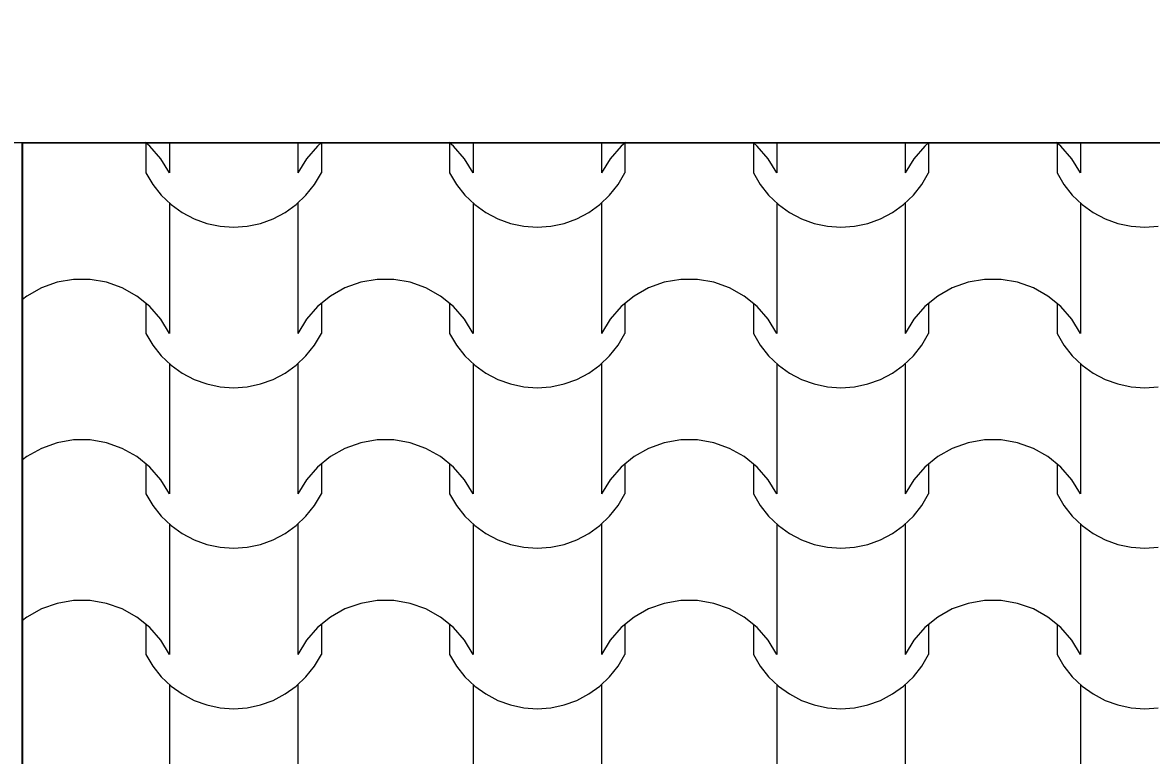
# Model space of a CAD drawing. Header units: millimetres. Extents: x 318905 to 439572, y -5133 to 105868.
# Drawn here: x 391105 to 392162, y 7061 to 7747 of the extents above; entities that cross this region are included whole.
import ezdxf

# ---------------------------------------------------------------- set-up
doc = ezdxf.new("R2010")
doc.units = ezdxf.units.MM
doc.header["$MEASUREMENT"] = 0
doc.linetypes.add('AStair_dashed', pattern=[1800, 800, -1000])
for name, color, linetype, lineweight in [('0_Stylo_No__98', 154, 'Continuous', 0), ('2D -  Dessin général_Stylo_No__1', 7, 'Continuous', 5), ('2D -  Dessin général_Stylo_No__21', 7, 'Continuous', 25), ('OMBRES_Stylo_No__1', 7, 'Continuous', 5)]:
    doc.layers.add(name, color=color, linetype=linetype, lineweight=lineweight)
doc.layers.add('2D -  Dessin général_Stylo_No__81', color=7, linetype='Continuous', lineweight=13, true_color=0x6a6a6a)
doc.layers.add('OMBRES_Stylo_No__82', color=7, linetype='Continuous', lineweight=13, true_color=0xaaaaaa)
doc.styles.add('STYLE_GENERE_3', font='')
doc.styles.get('STYLE_GENERE_3').set_extended_font_data('Arial')
doc.dimstyles.new('STYLE_GENERE__1', dxfattribs={"dimtxt": 200, "dimasz": 142.5, "dimexe": 0.18, "dimexo": 500, "dimgap": 0.09, "dimtad": 0, "dimtih": 1, "dimtoh": 1, "dimlfac": 0.001, "dimzin": 0, "dimdsep": 46, "dimtxsty": 'STYLE_GENERE_3', "dimblk": 'ARROWHEAD_6', "dimblk1": 'ARROWHEAD_6', "dimblk2": 'ARROWHEAD_6', "dimcen": 0.09, "dimclrd": 154, "dimclre": 154, "dimclrt": 154, "dimazin": 0, "dimtfac": 1, "dimtdec": 4, "dimtmove": 0, "dimatfit": 3, "dimfxl": 0, "dimtolj": 1, "dimtzin": 0, "dimarcsym": 0})

# ---------------------------------------------------------------- blocks, each defined once
blk = doc.blocks.new('*X111')
at = {"layer": 'OMBRES_Stylo_No__82', "linetype": 'Continuous'}
for p, q in [((391223.7, 7631.3), (391219.8, 7634.5)), ((391220.1, 7634.2), (391220.1, 7606.2)), ((391234, 7619.5), (391223.7, 7631.3)), ((391242.1, 7634.5), (391242.1, 7606.2)), ((391362.4, 7634.5), (391362.4, 7606.2)), ((391380.8, 7631.3), (391370.5, 7619.5)), ((391384.7, 7634.5), (391380.8, 7631.3)), ((391384.4, 7634.2), (391384.4, 7606.2)), ((391508.2, 7631.3), (391504.3, 7634.5)), ((391504.6, 7634.2), (391504.6, 7606.2)), ((391518.5, 7619.5), (391508.2, 7631.3)), ((391526.6, 7634.5), (391526.6, 7606.2)), ((391646.8, 7634.5), (391646.8, 7606.2)), ((391665.3, 7631.3), (391655, 7619.5)), ((391669.2, 7634.5), (391665.3, 7631.3)), ((391668.8, 7634.2), (391668.8, 7606.2)), ((391792.7, 7631.3), (391788.8, 7634.5)), ((391789.1, 7634.2), (391789.1, 7606.2)), ((391802.9, 7619.5), (391792.7, 7631.3)), ((391811.1, 7634.5), (391811.1, 7606.2)), ((391931.3, 7634.5), (391931.3, 7606.2)), ((391949.7, 7631.3), (391939.5, 7619.5)), ((391953.6, 7634.5), (391949.7, 7631.3)), ((391953.3, 7634.2), (391953.3, 7606.2)), ((392077.1, 7631.3), (392073.2, 7634.5)), ((392073.6, 7634.2), (392073.6, 7606.2)), ((392087.4, 7619.5), (392077.1, 7631.3)), ((392095.6, 7634.5), (392095.6, 7606.2)), ((391242.1, 7606.2), (391234, 7619.5)), ((391370.5, 7619.5), (391362.4, 7606.2)), ((391526.6, 7606.2), (391518.5, 7619.5)), ((391655, 7619.5), (391646.8, 7606.2)), ((391811.1, 7606.2), (391802.9, 7619.5)), ((391939.5, 7619.5), (391931.3, 7606.2)), ((392095.6, 7606.2), (392087.4, 7619.5)), ((391220.1, 7606.2), (391226.6, 7595.2)), ((391377.9, 7595.2), (391384.4, 7606.2)), ((391504.6, 7606.2), (391511, 7595.2)), ((391662.4, 7595.2), (391668.8, 7606.2)), ((391789.1, 7606.2), (391795.5, 7595.2)), ((391946.9, 7595.2), (391953.3, 7606.2)), ((392073.6, 7606.2), (392080, 7595.2)), ((391226.6, 7595.2), (391234.4, 7585.3)), ((391370, 7585.3), (391377.9, 7595.2)), ((391511, 7595.2), (391518.9, 7585.3)), ((391654.5, 7585.3), (391662.4, 7595.2)), ((391795.5, 7595.2), (391803.4, 7585.3)), ((391939, 7585.3), (391946.9, 7595.2)), ((392080, 7595.2), (392087.9, 7585.3)), ((391234.4, 7585.3), (391243.6, 7576.5)), ((391360.8, 7576.5), (391370, 7585.3)), ((391518.9, 7585.3), (391528.1, 7576.5)), ((391645.3, 7576.5), (391654.5, 7585.3)), ((391803.4, 7585.3), (391812.6, 7576.5)), ((391929.8, 7576.5), (391939, 7585.3)), ((392087.9, 7585.3), (392097.1, 7576.5)), ((391242.1, 7577.8), (391242.1, 7516.8)), ((391243.6, 7576.5), (391253.9, 7569.1)), ((391350.5, 7569.1), (391360.8, 7576.5)), ((391362.4, 7577.8), (391362.4, 7516.8)), ((391526.6, 7577.8), (391526.6, 7516.8)), ((391528.1, 7576.5), (391538.4, 7569.1)), ((391635, 7569.1), (391645.3, 7576.5)), ((391646.8, 7577.8), (391646.8, 7516.8)), ((391811.1, 7577.8), (391811.1, 7516.8)), ((391812.6, 7576.5), (391822.9, 7569.1)), ((391919.5, 7569.1), (391929.8, 7576.5)), ((391931.3, 7577.8), (391931.3, 7516.8)), ((392095.6, 7577.8), (392095.6, 7516.8)), ((392097.1, 7576.5), (392107.4, 7569.1)), ((391253.9, 7569.1), (391265.2, 7563.1)), ((391265.2, 7563.1), (391277.1, 7558.8)), ((391327.3, 7558.8), (391339.3, 7563.1)), ((391339.3, 7563.1), (391350.5, 7569.1)), ((391538.4, 7569.1), (391549.7, 7563.1)), ((391549.7, 7563.1), (391561.6, 7558.8)), ((391611.8, 7558.8), (391623.8, 7563.1)), ((391623.8, 7563.1), (391635, 7569.1)), ((391822.9, 7569.1), (391834.1, 7563.1)), ((391834.1, 7563.1), (391846.1, 7558.8)), ((391896.3, 7558.8), (391908.3, 7563.1)), ((391908.3, 7563.1), (391919.5, 7569.1)), ((392107.4, 7569.1), (392118.6, 7563.1)), ((392118.6, 7563.1), (392130.6, 7558.8)), ((391277.1, 7558.8), (391289.6, 7556.2)), ((391289.6, 7556.2), (391302.2, 7555.3)), ((391302.2, 7555.3), (391314.9, 7556.2)), ((391314.9, 7556.2), (391327.3, 7558.8)), ((391561.6, 7558.8), (391574, 7556.2)), ((391574, 7556.2), (391586.7, 7555.3)), ((391586.7, 7555.3), (391599.4, 7556.2)), ((391599.4, 7556.2), (391611.8, 7558.8)), ((391846.1, 7558.8), (391858.5, 7556.2)), ((391858.5, 7556.2), (391871.2, 7555.3)), ((391871.2, 7555.3), (391883.9, 7556.2)), ((391883.9, 7556.2), (391896.3, 7558.8)), ((392130.6, 7558.8), (392143, 7556.2)), ((392143, 7556.2), (392155.7, 7555.3)), ((392155.7, 7555.3), (392168.4, 7556.2)), ((391242.1, 7516.8), (391242.1, 7455.8)), ((391362.4, 7516.8), (391362.4, 7455.8)), ((391526.6, 7516.8), (391526.6, 7455.8)), ((391646.8, 7516.8), (391646.8, 7455.8)), ((391811.1, 7516.8), (391811.1, 7455.8)), ((391931.3, 7516.8), (391931.3, 7455.8)), ((392095.6, 7516.8), (392095.6, 7455.8)), ((391122.1, 7498.5), (391108.4, 7490.8)), ((391136.8, 7503.7), (391122.1, 7498.5)), ((391152.2, 7506.3), (391136.8, 7503.7)), ((391160, 7506.3), (391152.2, 7506.3)), ((391167.8, 7506.3), (391160, 7506.3)), ((391183.2, 7503.7), (391167.8, 7506.3)), ((391197.9, 7498.5), (391183.2, 7503.7)), ((391211.6, 7490.8), (391197.9, 7498.5)), ((391406.5, 7498.5), (391392.9, 7490.8)), ((391421.3, 7503.7), (391406.5, 7498.5)), ((391436.7, 7506.3), (391421.3, 7503.7)), ((391444.5, 7506.3), (391436.7, 7506.3)), ((391452.3, 7506.3), (391444.5, 7506.3)), ((391467.7, 7503.7), (391452.3, 7506.3)), ((391482.4, 7498.5), (391467.7, 7503.7)), ((391496.1, 7490.8), (391482.4, 7498.5)), ((391691, 7498.5), (391677.4, 7490.8)), ((391705.7, 7503.7), (391691, 7498.5)), ((391721.1, 7506.3), (391705.7, 7503.7)), ((391729, 7506.3), (391721.1, 7506.3)), ((391736.8, 7506.3), (391729, 7506.3)), ((391752.2, 7503.7), (391736.8, 7506.3)), ((391766.9, 7498.5), (391752.2, 7503.7)), ((391780.5, 7490.8), (391766.9, 7498.5)), ((391975.5, 7498.5), (391961.9, 7490.8)), ((391990.2, 7503.7), (391975.5, 7498.5)), ((392005.6, 7506.3), (391990.2, 7503.7)), ((392013.4, 7506.3), (392005.6, 7506.3)), ((392021.3, 7506.3), (392013.4, 7506.3)), ((392036.7, 7503.7), (392021.3, 7506.3)), ((392051.4, 7498.5), (392036.7, 7503.7)), ((392065, 7490.8), (392051.4, 7498.5)), ((391108.4, 7490.8), (391104.5, 7487.6)), ((391223.7, 7481), (391211.6, 7490.8)), ((391392.9, 7490.8), (391380.8, 7481)), ((391508.2, 7481), (391496.1, 7490.8)), ((391677.4, 7490.8), (391665.3, 7481)), ((391792.7, 7481), (391780.5, 7490.8)), ((391961.9, 7490.8), (391949.7, 7481)), ((392077.1, 7481), (392065, 7490.8)), ((391220.1, 7483.9), (391220.1, 7455.8)), ((391234, 7469.2), (391223.7, 7481)), ((391380.8, 7481), (391370.5, 7469.2)), ((391384.4, 7483.9), (391384.4, 7455.8)), ((391504.6, 7483.9), (391504.6, 7455.8)), ((391518.5, 7469.2), (391508.2, 7481)), ((391665.3, 7481), (391655, 7469.2)), ((391668.8, 7483.9), (391668.8, 7455.8)), ((391789.1, 7483.9), (391789.1, 7455.8)), ((391802.9, 7469.2), (391792.7, 7481)), ((391949.7, 7481), (391939.5, 7469.2)), ((391953.3, 7483.9), (391953.3, 7455.8)), ((392073.6, 7483.9), (392073.6, 7455.8)), ((392087.4, 7469.2), (392077.1, 7481)), ((391242.1, 7455.8), (391234, 7469.2)), ((391370.5, 7469.2), (391362.4, 7455.8)), ((391526.6, 7455.8), (391518.5, 7469.2)), ((391655, 7469.2), (391646.8, 7455.8)), ((391811.1, 7455.8), (391802.9, 7469.2)), ((391939.5, 7469.2), (391931.3, 7455.8)), ((392095.6, 7455.8), (392087.4, 7469.2)), ((391220.1, 7455.8), (391226.6, 7444.9)), ((391377.9, 7444.9), (391384.4, 7455.8)), ((391504.6, 7455.8), (391511, 7444.9)), ((391662.4, 7444.9), (391668.8, 7455.8)), ((391789.1, 7455.8), (391795.5, 7444.9)), ((391946.9, 7444.9), (391953.3, 7455.8)), ((392073.6, 7455.8), (392080, 7444.9)), ((391226.6, 7444.9), (391234.4, 7434.9)), ((391370, 7434.9), (391377.9, 7444.9)), ((391511, 7444.9), (391518.9, 7434.9)), ((391654.5, 7434.9), (391662.4, 7444.9)), ((391795.5, 7444.9), (391803.4, 7434.9)), ((391939, 7434.9), (391946.9, 7444.9)), ((392080, 7444.9), (392087.9, 7434.9)), ((391234.4, 7434.9), (391243.6, 7426.2)), ((391360.8, 7426.2), (391370, 7434.9)), ((391518.9, 7434.9), (391528.1, 7426.2)), ((391645.3, 7426.2), (391654.5, 7434.9)), ((391803.4, 7434.9), (391812.6, 7426.2)), ((391929.8, 7426.2), (391939, 7434.9)), ((392087.9, 7434.9), (392097.1, 7426.2)), ((391242.1, 7427.4), (391242.1, 7366.5)), ((391243.6, 7426.2), (391253.9, 7418.7)), ((391350.5, 7418.7), (391360.8, 7426.2)), ((391362.4, 7427.4), (391362.4, 7366.5)), ((391526.6, 7427.4), (391526.6, 7366.5)), ((391528.1, 7426.2), (391538.4, 7418.7)), ((391635, 7418.7), (391645.3, 7426.2)), ((391646.8, 7427.4), (391646.8, 7366.5)), ((391811.1, 7427.4), (391811.1, 7366.5)), ((391812.6, 7426.2), (391822.9, 7418.7)), ((391919.5, 7418.7), (391929.8, 7426.2)), ((391931.3, 7427.4), (391931.3, 7366.5)), ((392095.6, 7427.4), (392095.6, 7366.5)), ((392097.1, 7426.2), (392107.4, 7418.7)), ((391253.9, 7418.7), (391265.2, 7412.8)), ((391339.3, 7412.8), (391350.5, 7418.7)), ((391538.4, 7418.7), (391549.7, 7412.8)), ((391623.8, 7412.8), (391635, 7418.7)), ((391822.9, 7418.7), (391834.1, 7412.8)), ((391908.3, 7412.8), (391919.5, 7418.7)), ((392107.4, 7418.7), (392118.6, 7412.8)), ((391265.2, 7412.8), (391277.1, 7408.5)), ((391277.1, 7408.5), (391289.6, 7405.9)), ((391289.6, 7405.9), (391302.2, 7405)), ((391302.2, 7405), (391314.9, 7405.9)), ((391314.9, 7405.9), (391327.3, 7408.5)), ((391327.3, 7408.5), (391339.3, 7412.8)), ((391549.7, 7412.8), (391561.6, 7408.5)), ((391561.6, 7408.5), (391574, 7405.9)), ((391574, 7405.9), (391586.7, 7405)), ((391586.7, 7405), (391599.4, 7405.9)), ((391599.4, 7405.9), (391611.8, 7408.5)), ((391611.8, 7408.5), (391623.8, 7412.8)), ((391834.1, 7412.8), (391846.1, 7408.5)), ((391846.1, 7408.5), (391858.5, 7405.9)), ((391858.5, 7405.9), (391871.2, 7405)), ((391871.2, 7405), (391883.9, 7405.9)), ((391883.9, 7405.9), (391896.3, 7408.5)), ((391896.3, 7408.5), (391908.3, 7412.8)), ((392118.6, 7412.8), (392130.6, 7408.5)), ((392130.6, 7408.5), (392143, 7405.9)), ((392143, 7405.9), (392155.7, 7405)), ((392155.7, 7405), (392168.4, 7405.9)), ((391242.1, 7366.5), (391242.1, 7305.5)), ((391362.4, 7366.5), (391362.4, 7305.5)), ((391526.6, 7366.5), (391526.6, 7305.5)), ((391646.8, 7366.5), (391646.8, 7305.5)), ((391811.1, 7366.5), (391811.1, 7305.5)), ((391931.3, 7366.5), (391931.3, 7305.5)), ((392095.6, 7366.5), (392095.6, 7305.5)), ((391136.8, 7353.4), (391122.1, 7348.1)), ((391152.2, 7356), (391136.8, 7353.4)), ((391160, 7356), (391152.2, 7356)), ((391167.8, 7356), (391160, 7356)), ((391183.2, 7353.4), (391167.8, 7356)), ((391197.9, 7348.1), (391183.2, 7353.4)), ((391421.3, 7353.4), (391406.5, 7348.1)), ((391436.7, 7356), (391421.3, 7353.4)), ((391444.5, 7356), (391436.7, 7356)), ((391452.3, 7356), (391444.5, 7356)), ((391467.7, 7353.4), (391452.3, 7356)), ((391482.4, 7348.1), (391467.7, 7353.4)), ((391705.7, 7353.4), (391691, 7348.1)), ((391721.1, 7356), (391705.7, 7353.4)), ((391729, 7356), (391721.1, 7356)), ((391736.8, 7356), (391729, 7356)), ((391752.2, 7353.4), (391736.8, 7356)), ((391766.9, 7348.1), (391752.2, 7353.4)), ((391990.2, 7353.4), (391975.5, 7348.1)), ((392005.6, 7356), (391990.2, 7353.4)), ((392013.4, 7356), (392005.6, 7356)), ((392021.3, 7356), (392013.4, 7356)), ((392036.7, 7353.4), (392021.3, 7356)), ((392051.4, 7348.1), (392036.7, 7353.4)), ((391108.4, 7340.5), (391104.5, 7337.3)), ((391122.1, 7348.1), (391108.4, 7340.5)), ((391211.6, 7340.5), (391197.9, 7348.1)), ((391223.7, 7330.6), (391211.6, 7340.5)), ((391392.9, 7340.5), (391380.8, 7330.6)), ((391406.5, 7348.1), (391392.9, 7340.5)), ((391496.1, 7340.5), (391482.4, 7348.1)), ((391508.2, 7330.6), (391496.1, 7340.5)), ((391677.4, 7340.5), (391665.3, 7330.6)), ((391691, 7348.1), (391677.4, 7340.5)), ((391780.5, 7340.5), (391766.9, 7348.1)), ((391792.7, 7330.6), (391780.5, 7340.5)), ((391961.9, 7340.5), (391949.7, 7330.6)), ((391975.5, 7348.1), (391961.9, 7340.5)), ((392065, 7340.5), (392051.4, 7348.1)), ((392077.1, 7330.6), (392065, 7340.5)), ((391220.1, 7333.5), (391220.1, 7305.5)), ((391234, 7318.8), (391223.7, 7330.6)), ((391380.8, 7330.6), (391370.5, 7318.8)), ((391384.4, 7333.5), (391384.4, 7305.5)), ((391504.6, 7333.5), (391504.6, 7305.5)), ((391518.5, 7318.8), (391508.2, 7330.6)), ((391665.3, 7330.6), (391655, 7318.8)), ((391668.8, 7333.5), (391668.8, 7305.5)), ((391789.1, 7333.5), (391789.1, 7305.5)), ((391802.9, 7318.8), (391792.7, 7330.6)), ((391949.7, 7330.6), (391939.5, 7318.8)), ((391953.3, 7333.5), (391953.3, 7305.5)), ((392073.6, 7333.5), (392073.6, 7305.5)), ((392087.4, 7318.8), (392077.1, 7330.6)), ((391242.1, 7305.5), (391234, 7318.8)), ((391370.5, 7318.8), (391362.4, 7305.5)), ((391526.6, 7305.5), (391518.5, 7318.8)), ((391655, 7318.8), (391646.8, 7305.5)), ((391811.1, 7305.5), (391802.9, 7318.8)), ((391939.5, 7318.8), (391931.3, 7305.5)), ((392095.6, 7305.5), (392087.4, 7318.8)), ((391220.1, 7305.5), (391226.6, 7294.5)), ((391377.9, 7294.5), (391384.4, 7305.5)), ((391504.6, 7305.5), (391511, 7294.5)), ((391662.4, 7294.5), (391668.8, 7305.5)), ((391789.1, 7305.5), (391795.5, 7294.5)), ((391946.9, 7294.5), (391953.3, 7305.5)), ((392073.6, 7305.5), (392080, 7294.5)), ((391226.6, 7294.5), (391234.4, 7284.6)), ((391370, 7284.6), (391377.9, 7294.5)), ((391511, 7294.5), (391518.9, 7284.6)), ((391654.5, 7284.6), (391662.4, 7294.5)), ((391795.5, 7294.5), (391803.4, 7284.6)), ((391939, 7284.6), (391946.9, 7294.5)), ((392080, 7294.5), (392087.9, 7284.6)), ((391234.4, 7284.6), (391243.6, 7275.8)), ((391242.1, 7277.1), (391242.1, 7216.1)), ((391243.6, 7275.8), (391253.9, 7268.4)), ((391350.5, 7268.4), (391360.8, 7275.8)), ((391360.8, 7275.8), (391370, 7284.6)), ((391362.4, 7277.1), (391362.4, 7216.1)), ((391518.9, 7284.6), (391528.1, 7275.8)), ((391526.6, 7277.1), (391526.6, 7216.1)), ((391528.1, 7275.8), (391538.4, 7268.4)), ((391635, 7268.4), (391645.3, 7275.8)), ((391645.3, 7275.8), (391654.5, 7284.6)), ((391646.8, 7277.1), (391646.8, 7216.1)), ((391803.4, 7284.6), (391812.6, 7275.8)), ((391811.1, 7277.1), (391811.1, 7216.1)), ((391812.6, 7275.8), (391822.9, 7268.4)), ((391919.5, 7268.4), (391929.8, 7275.8)), ((391929.8, 7275.8), (391939, 7284.6)), ((391931.3, 7277.1), (391931.3, 7216.1)), ((392087.9, 7284.6), (392097.1, 7275.8)), ((392095.6, 7277.1), (392095.6, 7216.1)), ((392097.1, 7275.8), (392107.4, 7268.4)), ((391253.9, 7268.4), (391265.2, 7262.5)), ((391339.3, 7262.5), (391350.5, 7268.4)), ((391538.4, 7268.4), (391549.7, 7262.5)), ((391623.8, 7262.5), (391635, 7268.4)), ((391822.9, 7268.4), (391834.1, 7262.5)), ((391908.3, 7262.5), (391919.5, 7268.4)), ((392107.4, 7268.4), (392118.6, 7262.5)), ((391265.2, 7262.5), (391277.1, 7258.2)), ((391277.1, 7258.2), (391289.6, 7255.5)), ((391289.6, 7255.5), (391302.2, 7254.7)), ((391302.2, 7254.7), (391314.9, 7255.5)), ((391314.9, 7255.5), (391327.3, 7258.2)), ((391327.3, 7258.2), (391339.3, 7262.5)), ((391549.7, 7262.5), (391561.6, 7258.2)), ((391561.6, 7258.2), (391574, 7255.5)), ((391574, 7255.5), (391586.7, 7254.7)), ((391586.7, 7254.7), (391599.4, 7255.5)), ((391599.4, 7255.5), (391611.8, 7258.2)), ((391611.8, 7258.2), (391623.8, 7262.5)), ((391834.1, 7262.5), (391846.1, 7258.2)), ((391846.1, 7258.2), (391858.5, 7255.5)), ((391858.5, 7255.5), (391871.2, 7254.7)), ((391871.2, 7254.7), (391883.9, 7255.5)), ((391883.9, 7255.5), (391896.3, 7258.2)), ((391896.3, 7258.2), (391908.3, 7262.5)), ((392118.6, 7262.5), (392130.6, 7258.2)), ((392130.6, 7258.2), (392143, 7255.5)), ((392143, 7255.5), (392155.7, 7254.7)), ((392155.7, 7254.7), (392168.4, 7255.5)), ((391242.1, 7216.1), (391242.1, 7155.2)), ((391362.4, 7216.1), (391362.4, 7155.2)), ((391526.6, 7216.1), (391526.6, 7155.2)), ((391646.8, 7216.1), (391646.8, 7155.2)), ((391811.1, 7216.1), (391811.1, 7155.2)), ((391931.3, 7216.1), (391931.3, 7155.2)), ((392095.6, 7216.1), (392095.6, 7155.2)), ((391136.8, 7203), (391122.1, 7197.8)), ((391152.2, 7205.7), (391136.8, 7203)), ((391160, 7205.7), (391152.2, 7205.7)), ((391167.8, 7205.7), (391160, 7205.7)), ((391183.2, 7203), (391167.8, 7205.7)), ((391197.9, 7197.8), (391183.2, 7203)), ((391421.3, 7203), (391406.5, 7197.8)), ((391436.7, 7205.7), (391421.3, 7203)), ((391444.5, 7205.7), (391436.7, 7205.7)), ((391452.3, 7205.7), (391444.5, 7205.7)), ((391467.7, 7203), (391452.3, 7205.7)), ((391482.4, 7197.8), (391467.7, 7203)), ((391705.7, 7203), (391691, 7197.8)), ((391721.1, 7205.7), (391705.7, 7203)), ((391729, 7205.7), (391721.1, 7205.7)), ((391736.8, 7205.7), (391729, 7205.7)), ((391752.2, 7203), (391736.8, 7205.7)), ((391766.9, 7197.8), (391752.2, 7203)), ((391990.2, 7203), (391975.5, 7197.8)), ((392005.6, 7205.7), (391990.2, 7203)), ((392013.4, 7205.7), (392005.6, 7205.7)), ((392021.3, 7205.7), (392013.4, 7205.7)), ((392036.7, 7203), (392021.3, 7205.7)), ((392051.4, 7197.8), (392036.7, 7203)), ((391122.1, 7197.8), (391108.4, 7190.1)), ((391211.6, 7190.1), (391197.9, 7197.8)), ((391406.5, 7197.8), (391392.9, 7190.1)), ((391496.1, 7190.1), (391482.4, 7197.8)), ((391691, 7197.8), (391677.4, 7190.1)), ((391780.5, 7190.1), (391766.9, 7197.8)), ((391975.5, 7197.8), (391961.9, 7190.1)), ((392065, 7190.1), (392051.4, 7197.8)), ((391108.4, 7190.1), (391104.5, 7187)), ((391223.7, 7180.3), (391211.6, 7190.1)), ((391220.1, 7183.2), (391220.1, 7155.2)), ((391392.9, 7190.1), (391380.8, 7180.3)), ((391384.4, 7183.2), (391384.4, 7155.2)), ((391508.2, 7180.3), (391496.1, 7190.1)), ((391504.6, 7183.2), (391504.6, 7155.2)), ((391677.4, 7190.1), (391665.3, 7180.3)), ((391668.8, 7183.2), (391668.8, 7155.2)), ((391792.7, 7180.3), (391780.5, 7190.1)), ((391789.1, 7183.2), (391789.1, 7155.2)), ((391961.9, 7190.1), (391949.7, 7180.3)), ((391953.3, 7183.2), (391953.3, 7155.2)), ((392077.1, 7180.3), (392065, 7190.1)), ((392073.6, 7183.2), (392073.6, 7155.2)), ((391234, 7168.5), (391223.7, 7180.3)), ((391380.8, 7180.3), (391370.5, 7168.5)), ((391518.5, 7168.5), (391508.2, 7180.3)), ((391665.3, 7180.3), (391655, 7168.5)), ((391802.9, 7168.5), (391792.7, 7180.3)), ((391949.7, 7180.3), (391939.5, 7168.5)), ((392087.4, 7168.5), (392077.1, 7180.3)), ((391242.1, 7155.2), (391234, 7168.5)), ((391370.5, 7168.5), (391362.4, 7155.2)), ((391526.6, 7155.2), (391518.5, 7168.5)), ((391655, 7168.5), (391646.8, 7155.2)), ((391811.1, 7155.2), (391802.9, 7168.5)), ((391939.5, 7168.5), (391931.3, 7155.2)), ((392095.6, 7155.2), (392087.4, 7168.5)), ((391220.1, 7155.2), (391226.6, 7144.2)), ((391377.9, 7144.2), (391384.4, 7155.2)), ((391504.6, 7155.2), (391511, 7144.2)), ((391662.4, 7144.2), (391668.8, 7155.2)), ((391789.1, 7155.2), (391795.5, 7144.2)), ((391946.9, 7144.2), (391953.3, 7155.2)), ((392073.6, 7155.2), (392080, 7144.2)), ((391226.6, 7144.2), (391234.4, 7134.3)), ((391370, 7134.3), (391377.9, 7144.2)), ((391511, 7144.2), (391518.9, 7134.3)), ((391654.5, 7134.3), (391662.4, 7144.2)), ((391795.5, 7144.2), (391803.4, 7134.3)), ((391939, 7134.3), (391946.9, 7144.2)), ((392080, 7144.2), (392087.9, 7134.3)), ((391234.4, 7134.3), (391243.6, 7125.5)), ((391360.8, 7125.5), (391370, 7134.3)), ((391518.9, 7134.3), (391528.1, 7125.5)), ((391645.3, 7125.5), (391654.5, 7134.3)), ((391803.4, 7134.3), (391812.6, 7125.5)), ((391929.8, 7125.5), (391939, 7134.3)), ((392087.9, 7134.3), (392097.1, 7125.5)), ((391242.1, 7126.8), (391242.1, 7065.8)), ((391243.6, 7125.5), (391253.9, 7118.1)), ((391253.9, 7118.1), (391265.2, 7112.1)), ((391339.3, 7112.1), (391350.5, 7118.1)), ((391350.5, 7118.1), (391360.8, 7125.5)), ((391362.4, 7126.8), (391362.4, 7065.8)), ((391526.6, 7126.8), (391526.6, 7065.8)), ((391528.1, 7125.5), (391538.4, 7118.1)), ((391538.4, 7118.1), (391549.7, 7112.1)), ((391623.8, 7112.1), (391635, 7118.1)), ((391635, 7118.1), (391645.3, 7125.5)), ((391646.8, 7126.8), (391646.8, 7065.8)), ((391811.1, 7126.8), (391811.1, 7065.8)), ((391812.6, 7125.5), (391822.9, 7118.1)), ((391822.9, 7118.1), (391834.1, 7112.1)), ((391908.3, 7112.1), (391919.5, 7118.1)), ((391919.5, 7118.1), (391929.8, 7125.5)), ((391931.3, 7126.8), (391931.3, 7065.8)), ((392095.6, 7126.8), (392095.6, 7065.8)), ((392097.1, 7125.5), (392107.4, 7118.1)), ((392107.4, 7118.1), (392118.6, 7112.1)), ((391265.2, 7112.1), (391277.1, 7107.8)), ((391277.1, 7107.8), (391289.6, 7105.2)), ((391314.9, 7105.2), (391327.3, 7107.8)), ((391327.3, 7107.8), (391339.3, 7112.1)), ((391549.7, 7112.1), (391561.6, 7107.8)), ((391561.6, 7107.8), (391574, 7105.2)), ((391599.4, 7105.2), (391611.8, 7107.8)), ((391611.8, 7107.8), (391623.8, 7112.1)), ((391834.1, 7112.1), (391846.1, 7107.8)), ((391846.1, 7107.8), (391858.5, 7105.2)), ((391883.9, 7105.2), (391896.3, 7107.8)), ((391896.3, 7107.8), (391908.3, 7112.1)), ((392118.6, 7112.1), (392130.6, 7107.8)), ((392130.6, 7107.8), (392143, 7105.2)), ((391289.6, 7105.2), (391302.2, 7104.3)), ((391302.2, 7104.3), (391314.9, 7105.2)), ((391574, 7105.2), (391586.7, 7104.3)), ((391586.7, 7104.3), (391599.4, 7105.2)), ((391858.5, 7105.2), (391871.2, 7104.3)), ((391871.2, 7104.3), (391883.9, 7105.2)), ((392143, 7105.2), (392155.7, 7104.3)), ((392155.7, 7104.3), (392168.4, 7105.2)), ((391242.1, 7065.8), (391242.1, 7004.8)), ((391362.4, 7065.8), (391362.4, 7004.8)), ((391526.6, 7065.8), (391526.6, 7004.8)), ((391646.8, 7065.8), (391646.8, 7004.8)), ((391811.1, 7065.8), (391811.1, 7004.8)), ((391931.3, 7065.8), (391931.3, 7004.8)), ((392095.6, 7065.8), (392095.6, 7004.8))]:
    blk.add_line(p, q, dxfattribs=at)
blk = doc.blocks.new('Hachure_28', base_point=(0, 4000))
at = {"layer": 'OMBRES_Stylo_No__1', "linetype": 'Continuous'}
for p, q in [((391104.5, 7634.5), (399582.6, 7634.5)), ((391104.5, 5823), (391104.5, 7634.5))]:
    blk.add_line(p, q, dxfattribs=at)
at = {"layer": 'OMBRES_Stylo_No__82', "linetype": 'Continuous'}
blk.add_blockref('*X111', (0, 0), dxfattribs=at)
blk = doc.blocks.new('*D129')
at = {"layer": '0_Stylo_No__98', "linetype": 'Continuous'}
for p, q in [((390306, 7634.5), (390306, 7747)), ((390381, 7559.5), (390231, 7709.5)), ((390806, 7634.5), (390165.4, 7634.5)), ((390306, 3588.8), (390306, 7634.5)), ((390306, -731.5), (390306, 3314.2)), ((390231, -656.5), (390381, -806.5)), ((390806, -731.5), (390165.4, -731.5)), ((390306, -844), (390306, -731.5))]:
    blk.add_line(p, q, dxfattribs=at)
at = {"layer": '0_Stylo_No__98', "insert": (390039.1, 3351.5), "char_height": 200, "attachment_point": 7, "style": 'STYLE_GENERE_3'}
blk.add_mtext('\\A1;{\\pql;\\fArial|b0|i0|c0|p34;8,37}', dxfattribs=at)
blk = doc.blocks.new('ARROWHEAD_6')
at = {"color": 0, "linetype": 'Continuous', "lineweight": 0}
for p, q in [((-0.5, -0.5), (0.5, 0.5)), ((0, 0), (-1, 0))]:
    blk.add_line(p, q, dxfattribs=at)
blk = doc.blocks.new('*D131')
at = {"layer": '0_Stylo_No__98', "linetype": 'Continuous'}
for p, q in [((408082.7, 7634.5), (408082.7, 7747)), ((408157.7, 7559.5), (408007.7, 7709.5)), ((408223.3, 7634.5), (407582.7, 7634.5)), ((408082.7, 3678.3), (408082.7, 7634.5)), ((408082.7, -552.4), (408082.7, 3403.7)), ((408007.7, -477.4), (408157.7, -627.4)), ((408582.7, -552.4), (407942.1, -552.4)), ((408082.7, -664.9), (408082.7, -552.4))]:
    blk.add_line(p, q, dxfattribs=at)
at = {"layer": '0_Stylo_No__98', "insert": (407815.8, 3441), "char_height": 200, "attachment_point": 7, "style": 'STYLE_GENERE_3'}
blk.add_mtext('\\A1;{\\pql;\\fArial|b0|i0|c0|p34;8,19}', dxfattribs=at)

msp = doc.modelspace()

# ---------------------------------------------------------------- linework, layer by layer
at = {"layer": '2D -  Dessin général_Stylo_No__1', "linetype": 'Continuous'}
msp.add_line((391104.519, 7634.463), (406899.616, 7634.516), dxfattribs=at)
at = {"layer": '2D -  Dessin général_Stylo_No__21', "linetype": 'Continuous'}
msp.add_line((391104.519, 5522.959), (391104.519, 7634.516), dxfattribs=at)
at = {"layer": '2D -  Dessin général_Stylo_No__81', "linetype": 'AStair_dashed'}
msp.add_line((391404.518, 7634.464), (388552.492, 7634.444), dxfattribs=at)

# ---------------------------------------------------------------- block references
at = {"layer": 'OMBRES_Stylo_No__82', "linetype": 'Continuous'}
msp.add_blockref('Hachure_28', (0, 4000), dxfattribs=at)

# ---------------------------------------------------------------- dimensions: what is measured, and where the dimension line sits
at = {"color": 154, "linetype": 'Continuous', "lineweight": 0}
for base, p1, picture, middle in [((390305.978, 7634.463), (391404.519, -731.523), '*D129', (390334.176, 3451.47)), ((408082.725, 7634.463), (408761.305, -552.434), '*D131', (408110.923, 3541.014))]:
    dim = msp.add_linear_dim(base=base, p1=p1, p2=(391104.519, 7634.463), angle=90, dimstyle='STYLE_GENERE__1', dxfattribs=at)
    dim.commit()
    dim.dimension.update_dxf_attribs({"geometry": picture, "text_midpoint": middle, "dimtype": 160})

doc.saveas('drawing.dxf')
